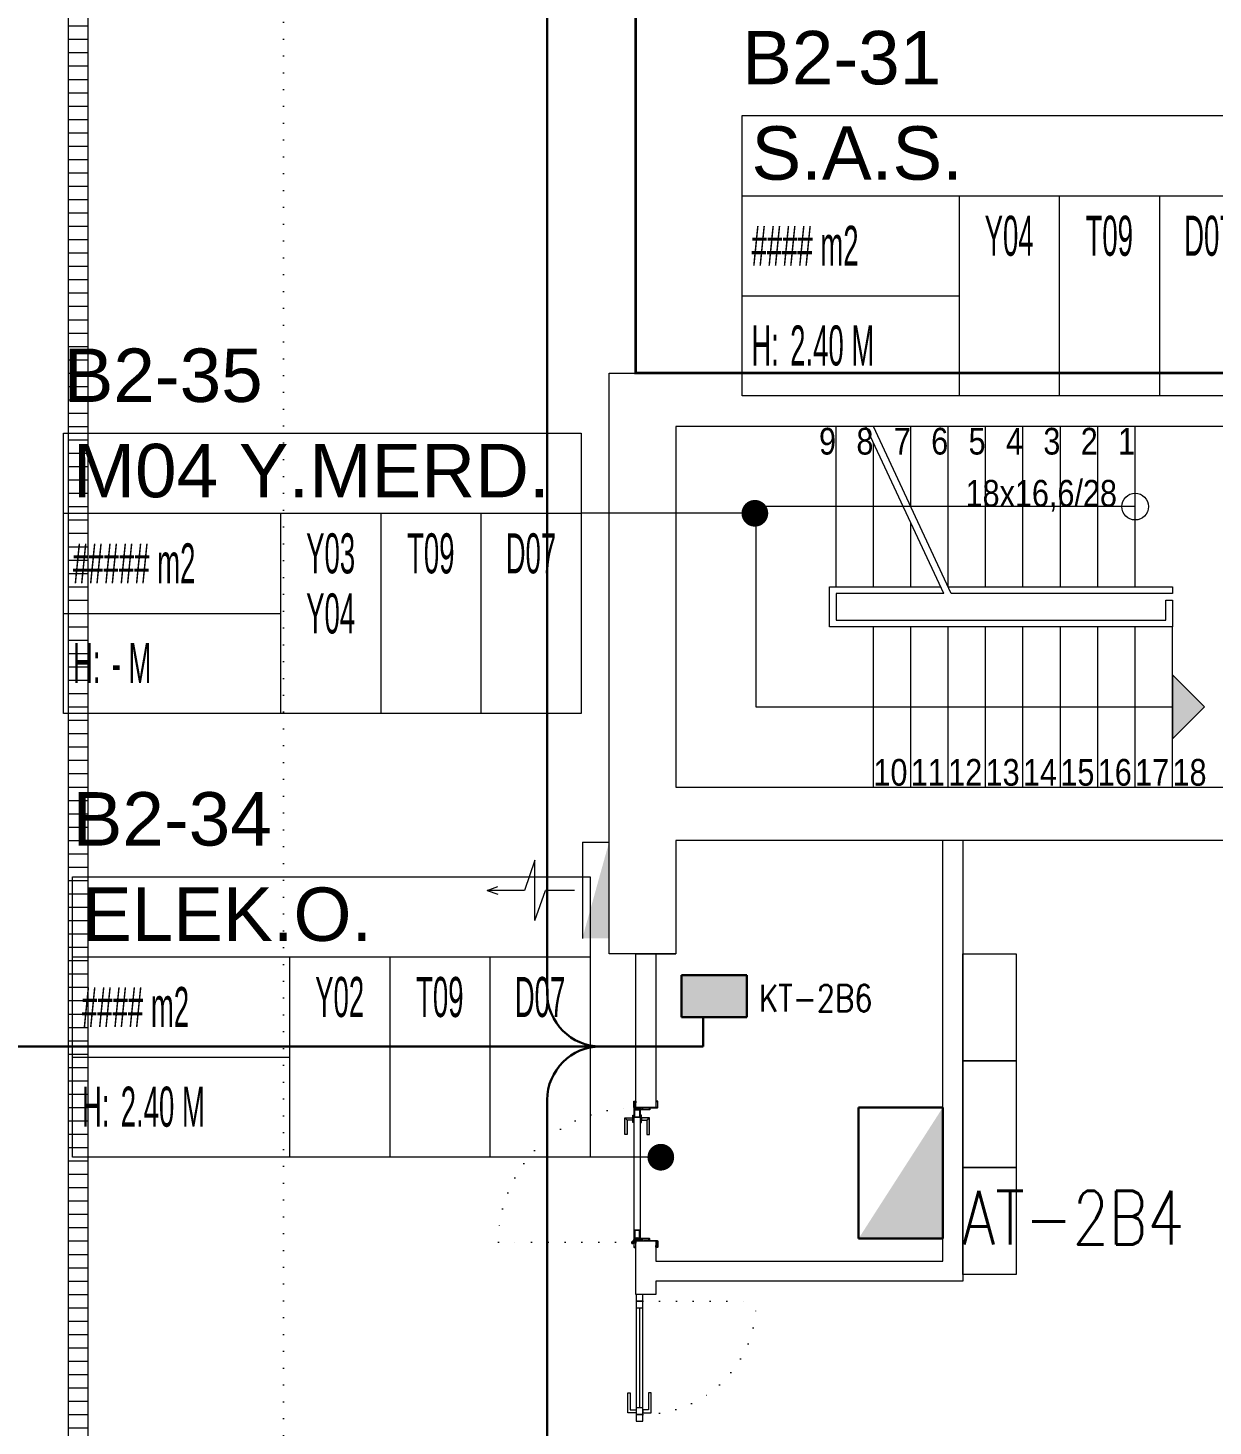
# Model space of a CAD drawing. Header units: metres. Extents: x -13194 to 152406, y -4219 to 19791.
# Drawn here: x 7985 to 8872, y 1691 to 2738 of the extents above; entities that cross this region are included whole.
import ezdxf
from ezdxf.enums import TextEntityAlignment as Align

# ---------------------------------------------------------------- set-up
doc = ezdxf.new("R2010")
doc.units = ezdxf.units.M
doc.header["$LTSCALE"] = 100
doc.header["$MEASUREMENT"] = 0
doc.linetypes.add('DOT2', pattern=[0.125, 0, -0.125])
doc.linetypes.add('HIDDEN', pattern=[0.375, 0.25, -0.125])
doc.layers.get('0').update_dxf_attribs({"color": 9, "lineweight": 9})
for name, color, linetype, lineweight in [('00', 9, 'Continuous', 9), ('01', 9, 'Continuous', 9), ('05', 9, 'Continuous', 9), ('05S', 9, 'Continuous', 9), ('06B', 9, 'Continuous', 9), ('06D', 9, 'Continuous', 9), ('10', 9, 'Continuous', 9), ('15', 9, 'Continuous', 9), ('19', 9, 'Continuous', 9), ('20', 9, 'DOT2', 9), ('21', 9, 'Continuous', 9), ('21_mahal200', 9, 'Continuous', 9), ('32-ekipman', 9, 'Continuous', 9), ('E-AYDINLATMA VE PRİZ PANOSU', 7, 'Continuous', 30), ('E-KOMBİNE ETANŞ PRİZ (2x1 FAZ+4x3 FAZ)', 7, 'Continuous', 30), ('E-KUVVET PANOSU (MCC)', 7, 'Continuous', 30)]:
    doc.layers.add(name, color=color, linetype=linetype, lineweight=lineweight)
doc.styles.add('Arial', font='arial.ttf', dxfattribs={"height": 2.5})
doc.styles.add('E-YAZI', font='txttw.shx')
doc.styles.add('MuuM_TEXT-STANDART', font='ARIALN.TTF')
doc.dimstyles.new('MuuM_DIM200', dxfattribs={"dimscale": 20, "dimtxt": 2, "dimasz": 1, "dimexe": 1, "dimexo": 1, "dimgap": 1, "dimtad": 1, "dimdec": 1, "dimrnd": 0.5, "dimdsep": 46, "dimtxsty": 'MuuM_TEXT-STANDART', "dimblk": 'ARCHTICK', "dimcen": 0, "dimdle": 0.15, "dimclrd": 256, "dimclre": 256, "dimclrt": 256, "dimadec": 0, "dimazin": 0, "dimtfac": 5, "dimtdec": 1, "dimtix": 1, "dimtmove": 2, "dimatfit": 3, "dimldrblk": 'DOT', "dimfxl": 3, "dimfxlon": 1, "dimtolj": 1, "dimlwd": -1, "dimlwe": -1, "dimarcsym": 0})

# ---------------------------------------------------------------- blocks, each defined once
blk = doc.blocks.new('100_KUVVET PANOSU (MCC)')
at = {"layer": 'E-KUVVET PANOSU (MCC)', "color": 4}
for p, q in [((-3.07, 3.95), (3.07, 3.95)), ((-3.07, 0), (-3.07, 3.95)), ((3.07, 3.95), (3.07, 0)), ((3.07, 0), (-3.07, 0))]:
    blk.add_line(p, q, dxfattribs=at)
blk.add_solid([(-3.07, 3.95), (3.07, 3.95), (-3.07, 0), (3.07, 0)], dxfattribs=at)
blk = doc.blocks.new('100_AYDINLATMA VE PRİZ PANOSU')
at = {"layer": 'E-AYDINLATMA VE PRİZ PANOSU', "color": 4}
for p, q in [((-3.072, 3.948), (3.072, 3.948)), ((-3.072, 0), (-3.072, 3.948)), ((3.072, 3.948), (3.072, 0)), ((3.072, 0), (-3.072, 0))]:
    blk.add_line(p, q, dxfattribs=at)
blk.add_solid([(3.072, 0), (-3.072, 0), (-3.072, 3.948)], dxfattribs=at)
blk = doc.blocks.new('2.bod.sitatik')
at = {"layer": '01'}
blk.add_lwpolyline([(8420, -6500), (8420, -6500), (8420, -6460), (8420, -6150), (9220, -6150), (9220, -6190), (8470, -6190), (8470, -6460), (9015, -6460), (9015, -6545), (9220, -6545), (9220, -6585), (8975, -6585), (8975, -6500), (8470, -6500), (8470, -6585), (8420, -6585), (8420, -6500)], dxfattribs=at)
blk = doc.blocks.new('p-işyeri')
at = {"color": 0, "const_width": 2}
blk.add_lwpolyline([(200, 0), (200, 700), (-200, 700), (-200, 0)], close=True, dxfattribs=at)
blk = doc.blocks.new('gr-p-birim')
blk.add_lwpolyline([(-0.5, -0.5), (0.5, -0.5), (0.5, 0.5), (-0.5, 0.5)], close=True)
blk = doc.blocks.new('p-M01-M02_merdiven-1050')
at = {"layer": '19'}
h = blk.add_hatch(color=256, dxfattribs=at)
h.dxf.hatch_style = 1
edge = h.paths.add_edge_path()
edge.add_arc((210, -344), 10, 270, 630)
h = blk.add_hatch(color=256, dxfattribs=at)
h.dxf.hatch_style = 1
h.paths.add_polyline_path([(84, -372), (36, -372), (60, -396)])
at = {"layer": '19', "linetype": 'Continuous'}
for points in [[(210, -344), (210, -120), (210, -60), (60, -60), (60, -372)], [(145, -200.7), (145, -120), (125, -120), (125, -120), (125, -367), (140, -367), (140, -372), (120, -372), (120, -367), (120, -115), (120, -115), (150, -115), (150, -198.4)], [(150, -120), (270, -120)], [(145, -200.7), (270, -142.4)], [(0, -148), (120, -148)], [(145, -206.3), (270, -148)], [(150, -148), (258, -148)], [(0, -176), (120, -176)], [(150, -176), (198, -176)], [(210, -176), (270, -176)], [(0, -204), (120, -204)], [(150, -204), (270, -204)], [(0, -232), (120, -232)], [(150, -232), (270, -232)], [(0, -260), (120, -260)], [(150, -260), (270, -260)], [(0, -288), (120, -288)], [(150, -288), (270, -288)], [(0, -316), (120, -316)], [(150, -316), (270, -316)], [(0, -344), (120, -344)], [(150, -344), (270, -344)], [(0, -372), (120, -372)]]:
    blk.add_lwpolyline(points, dxfattribs=at)
at = {"layer": '19'}
for points in [[(145, -206.3), (270, -148)], [(150, -204), (150, -372), (150, -372), (145, -372), (145, -372), (145, -206.3)]]:
    blk.add_lwpolyline(points, dxfattribs=at)
blk.add_lwpolyline([(84, -372), (36, -372), (60, -396)], close=True, dxfattribs=at)
blk.add_circle((210, -344), 10, dxfattribs=at)
blk = doc.blocks.new('p-m04 formül2a')
at = {"layer": '21', "style": 'MuuM_TEXT-STANDART'}
for s, p in [('9', (120, 249)), ('8', (148, 249)), ('7', (176, 249)), ('6', (204, 249)), ('5', (232, 249)), ('4', (260, 249)), ('3', (288, 249)), ('2', (316, 249)), ('1', (344, 249)), ('18x16,6/28', (330.4, 210))]:
    blk.add_text(s, height=20, dxfattribs=at).set_placement(p, align=Align.RIGHT)
for s, p in [('10', (148, 1)), ('11', (176, 1)), ('12', (204, 1)), ('13', (232, 1)), ('14', (260, 1)), ('15', (288, 1)), ('16', (316, 1)), ('17', (344, 1)), ('18', (372, 1))]:
    blk.add_text(s, height=20, dxfattribs=at).set_placement(p)
blk = doc.blocks.new('gr-p-barel kilitli kapı kolu')
at = {"layer": '05S'}
h = blk.add_hatch(color=256, dxfattribs=at)
h.paths.add_polyline_path([(1.3, 0.8), (-1.3, 0.8), (-1.3, 0.7), (1.3, 0.7)])
h.paths.add_polyline_path([(2.75, 0.7), (-2.75, 0.7), (-2.75, 0), (2.75, 0)])
h.paths.add_polyline_path([(-11.7, 4.9), (-11.7, 6.7), (0.9, 6.7), (0.9, 0.8), (-0.9, 0.8), (-0.9, 4.9)])
at = {"flags": 128}
for points in [[(-0.9, 0.8), (-0.9, 4.9), (-11.7, 4.9), (-11.7, 6.7), (0.9, 6.7), (0.9, 0.8)], [(-0.8, 5), (0.8, 6.6)]]:
    blk.add_lwpolyline(points, dxfattribs=at)
blk.add_lwpolyline([(-2.75, 0), (-2.75, 0.7), (2.75, 0.7), (2.75, 0)])
blk.add_lwpolyline([(-1.3, 0.7), (1.3, 0.7), (1.3, 0.8), (-1.3, 0.8)], close=True)
blk = doc.blocks.new('prf-scr2')
at = {"linetype": 'DOT2', "ltscale": 10}
blk.add_line((0, 0.2), (0, -1.1), dxfattribs=at)
for p, q in [((-0.1, -0.2), (0.1, -0.3)), ((0.1, -0.2), (-0.1, -0.2)), ((0.1, -0.3), (-0.1, -0.3)), ((-0.1, -0.3), (0.1, -0.4)), ((0.1, -0.4), (-0.1, -0.4)), ((0.1, -0.5), (-0.1, -0.4)), ((-0.1, -0.4), (0.1, -0.4)), ((0.1, -0.6), (-0.1, -0.5)), ((-0.1, -0.5), (0.1, -0.5)), ((-0.1, -0.6), (0.1, -0.7)), ((0.1, -0.6), (-0.1, -0.6)), ((-0.1, -0.6), (0.1, -0.6)), ((-0.1, -0.7), (0.1, -0.8)), ((0.1, -0.7), (-0.1, -0.7)), ((-0.1, -0.8), (0.1, -0.8)), ((0.1, -0.8), (-0.1, -0.8)), ((0.1, -0.2), (0, -0.1)), ((0, -0.2), (0.1, -0.2))]:
    blk.add_line(p, q)
blk.add_lwpolyline([(0.2, 0), (-0.2, 0), (-0.2, 0), (-0.1, -0.1), (0.1, -0.1), (0.2, 0), (0.2, 0)], close=True)
for points in [[(0.2, 0), (-0.2, 0)], [(-0.1, -0.1), (-0.1, -0.2), (-0.1, -0.2), (-0.1, -0.2), (-0.1, -0.2), (-0.1, -0.3), (-0.1, -0.3), (-0.1, -0.3), (-0.1, -0.3), (-0.1, -0.4), (-0.1, -0.4), (-0.1, -0.4), (-0.1, -0.4), (-0.1, -0.4), (-0.1, -0.5), (-0.1, -0.5), (-0.1, -0.5), (-0.1, -0.5), (-0.1, -0.5), (-0.1, -0.5), (-0.1, -0.6), (-0.1, -0.6), (-0.1, -0.6), (-0.1, -0.6), (-0.1, -0.6), (-0.1, -0.7), (-0.1, -0.7), (-0.1, -0.7), (-0.1, -0.7), (-0.1, -0.7), (-0.1, -0.8), (-0.1, -0.8), (-0.1, -0.8), (-0.1, -0.8), (0, -0.9), (0, -0.9), (0, -0.9), (0.1, -0.8), (0.1, -0.8), (0.1, -0.7), (0.1, -0.7), (0.1, -0.7), (0.1, -0.7), (0.1, -0.7), (0.1, -0.7), (0.1, -0.6), (0.1, -0.6), (0.1, -0.6), (0.1, -0.6), (0.1, -0.6), (0.1, -0.5), (0.1, -0.5), (0.1, -0.5), (0.1, -0.5), (0.1, -0.4), (0.1, -0.4), (0.1, -0.4), (0.1, -0.4), (0.1, -0.4), (0.1, -0.3), (0.1, -0.3), (0.1, -0.3), (0.1, -0.3), (0.1, -0.3), (0.1, -0.3), (0.1, -0.2), (0.1, -0.2), (0.1, -0.2), (0.1, -0.2), (0.1, -0.2), (0.1, -0.1)]]:
    blk.add_lwpolyline(points)
blk = doc.blocks.new('K-SAC-01')
at = {"layer": '10'}
for points in [[(-4.6, 16.2, -0.414214), (-4.5, 16.3), (-0.1, 16.3, -0.414214), (0, 16.2), (0, 5.9), (0.2, 5.9), (0.2, 16.2, 0.414214), (-0.1, 16.5), (-4.5, 16.5, 0.414214), (-4.8, 16.2), (-4.8, 15.3, 0.414214), (-4.5, 15), (-3.4, 15), (-3.4, 15.2), (-4.5, 15.2, -0.414214), (-4.6, 15.3)], [(0.2, 10.3, -0.414214), (0.5, 10.6), (1.5, 10.6, -0.414214), (1.8, 10.3), (1.8, 3.9, -0.414214), (1.5, 3.6, -0.414214), (1.2, 3.9), (1.2, 4.8), (0.2, 4.8), (0.2, -1.2, -0.414214), (-0.1, -1.5), (-4.5, -1.5, -0.414214), (-4.8, -1.2), (-4.8, -0.3, -0.414214), (-4.5, 0), (-3.4, 0), (-3.4, -0.2), (-4.5, -0.2, 0.414214), (-4.6, -0.3), (-4.6, -1.2, 0.414214), (-4.5, -1.3), (-0.1, -1.3, 0.414214), (0, -1.2), (0, 5), (1.4, 5), (1.4, 3.9, 0.414214), (1.5, 3.8, 0.414214), (1.6, 3.9), (1.6, 10.3, 0.414214), (1.5, 10.4), (0.5, 10.4, 0.414214), (0.4, 10.3), (0.4, 9.4), (0.2, 9.4)], [(99.8, 10.3, 0.414214), (99.5, 10.6), (98.5, 10.6, 0.414214), (98.2, 10.3), (98.2, 3.9, 0.414214), (98.5, 3.6, 0.414214), (98.8, 3.9), (98.8, 4.8), (99.8, 4.8), (99.8, -1.2, 0.414214), (100.1, -1.5), (104.5, -1.5, 0.414214), (104.8, -1.2), (104.8, -0.3, 0.414214), (104.5, 0), (103.4, 0), (103.4, -0.2), (104.5, -0.2, -0.414214), (104.6, -0.3), (104.6, -1.2, -0.414214), (104.5, -1.3), (100.1, -1.3, -0.414214), (100, -1.2), (100, 5), (98.6, 5), (98.6, 3.9, -0.414214), (98.5, 3.8, -0.414214), (98.4, 3.9), (98.4, 10.3, -0.414214), (98.5, 10.4), (99.5, 10.4, -0.414214), (99.6, 10.3), (99.6, 9.4), (99.8, 9.4)], [(104.6, 16.2, 0.414214), (104.5, 16.3), (100.1, 16.3, 0.414214), (100, 16.2), (100, 5.9), (99.8, 5.9), (99.8, 16.2, -0.414214), (100.1, 16.5), (104.5, 16.5, -0.414214), (104.8, 16.2), (104.8, 15.3, -0.414214), (104.5, 15), (103.4, 15), (103.4, 15.2), (104.5, 15.2, 0.414214), (104.6, 15.3)], [(-0.4, -2), (1, -1.4), (1, 1.5), (1.2, 1.5), (1.2, -1.5), (-0.3, -2.2, -14.796002)]]:
    blk.add_lwpolyline(points, format="xyb", close=True, dxfattribs=at)
for points in [[(98.8, 0.1), (98.8, 2.1), (99.1, 2.1), (99.1, 3.2), (1.5, 3.2), (1.5, 2.1), (1.8, 2.1), (1.8, 0.1), (1.5, 0.1), (1.5, 1.9), (1.2, 1.9), (1.2, 3.5), (99.4, 3.5), (99.4, 1.9), (99.1, 1.9), (99.1, 0.1)], [(98.8, 2.1), (98.8, 0.1), (99.4, 0.1), (99.4, -1.5), (1.2, -1.5), (1.2, 0.1), (1.8, 0.1), (1.8, 2.1), (2.1, 2.1), (2.1, -0.1), (1.5, -0.1), (1.5, -1.2), (99.1, -1.2), (99.1, -0.1), (98.5, -0.1), (98.5, 2.1), (98.8, 2.1)]]:
    blk.add_lwpolyline(points, dxfattribs=at)
for points in [[(2.1, 3), (8.1, 3), (8.1, -1), (2.1, -1)], [(2.4, 2.7), (7.8, 2.7), (7.8, -0.7), (2.4, -0.7)], [(98.5, 3), (92.5, 3), (92.5, -1), (98.5, -1)], [(98.2, 2.7), (92.8, 2.7), (92.8, -0.7), (98.2, -0.7)]]:
    blk.add_lwpolyline(points, close=True, dxfattribs=at)
blk.add_circle((-0.9, -2.5), 0.55, dxfattribs=at)
at = {"layer": '20', "linetype": 'HIDDEN'}
for points in [[(-0.2, -1.3), (-0.2, 0), (-1.7, 0), (-1.7, -1.3)], [(-0.4, -2), (-0.4, -0.2), (-1.5, -0.2), (-1.5, -2)]]:
    blk.add_lwpolyline(points, dxfattribs=at)
at = {"layer": '20'}
blk.add_lwpolyline([(-0.9, -2.5), (-0.9, -102.9)], dxfattribs=at)
blk.add_arc((-0.9, -2.5), 100.4, 270, 1.5131, dxfattribs=at)
at = {"layer": '06B'}
blk.add_blockref('gr-p-barel kilitli kapı kolu', (91.4, 3.5), dxfattribs=at)
at = {"layer": '06B', "xscale": -1, "rotation": 180}
blk.add_blockref('gr-p-barel kilitli kapı kolu', (91.4, -1.5), dxfattribs=at)
at = {"layer": '10', "xscale": -1, "rotation": 90}
blk.add_blockref('prf-scr2', (1.5, 1), dxfattribs=at)
at = {"layer": '10', "rotation": 270}
blk.add_blockref('prf-scr2', (99.1, 1.2), dxfattribs=at)
blk = doc.blocks.new('p-al-01')
at = {"layer": '06B'}
for points in [[(27, 4.3), (27, 10.6), (42, 10.6), (42, 8.7), (29.3, 8.7), (29.3, 8.7), (29.3, 4.3), (27, 4.3)], [(27, -0.7), (27, -6.9), (42, -6.9), (42, -5), (29.3, -5), (29.3, -5), (29.3, -0.7), (27, -0.7)]]:
    blk.add_lwpolyline(points, dxfattribs=at)
at = {"layer": '06D'}
for p, q in [((115.7, 4.3), (28.8, 4.3)), ((28.8, -0.7), (115.7, -0.7))]:
    blk.add_line(p, q, dxfattribs=at)
at = {"layer": '10'}
for points in [[(25.7, -0.7), (25.7, 4.3), (20.7, 4.3), (20.7, -0.7)], [(30.7, -0.7), (30.7, 4.3), (25.7, 4.3), (25.7, -0.7)], [(110.7, -0.7), (110.7, 4.3), (105.7, 4.3), (105.7, -0.7)], [(115.7, -0.7), (115.7, 4.3), (110.7, 4.3), (110.7, -0.7)]]:
    blk.add_lwpolyline(points, close=True, dxfattribs=at)
at = {"layer": '15'}
blk.add_lwpolyline([(105.7, 1.8), (30.7, 1.8)], dxfattribs=at)
at = {"layer": '20'}
blk.add_lwpolyline([(110.7, -0.7), (110.7, -85.7)], dxfattribs=at)
blk.add_arc((110.7, -0.7), 85, 180, 270, dxfattribs=at)
blk = doc.blocks.new('p-ızgara')
at = {"layer": '06D'}
h = blk.add_hatch(dxfattribs=at)
h.set_pattern_fill('_USER', color=252, scale=10, angle=180, style=0, pattern_type=0)
h.set_pattern_definition([(180, (20, -8630), (-1e-15, -10), [])])
h.paths.add_polyline_path([(8015, -4975), (8015, -8278.5), (8030, -8278.5), (8030, -4975)])
blk.add_lwpolyline([(8015, -4975), (8015, -8278.5), (8030, -8278.5), (8030, -4975)], close=True, dxfattribs=at)
blk = doc.blocks.new('YD-72-20')
at = {"linetype": 'Continuous'}
for p, q in [((0, 0.714), (-0.028, 0.634)), ((0, 0.714), (0.028, 0.634)), ((0, 0.434), (0, 0.714)), ((0.225, 0.355), (0, 0.434)), ((-0.225, 0.355), (0.225, 0.355)), ((-0.225, 0.355), (0, 0.276)), ((0, 0.058), (0, 0.276)), ((0.36, 0), (-0.36, 0)), ((0.36, 0), (0.36, -0.2))]:
    blk.add_line(p, q, dxfattribs=at)
blk.add_solid([(0.36, -0.2), (-0.36, 0), (-0.36, -0.2)])
blk = doc.blocks.new('A$C29B32992')
at = {"xscale": 100, "yscale": 100, "zscale": 100, "rotation": 90}
blk.add_blockref('YD-72-20', (8400, -8797.5), dxfattribs=at)
blk = doc.blocks.new('_ArchTick')
at = {"color": 0, "linetype": 'ByBlock', "const_width": 0.15}
blk.add_lwpolyline([(-0.5, -0.5), (0.5, 0.5)], dxfattribs=at)
blk = doc.blocks.new('_Dot')
at = {"color": 0, "linetype": 'ByBlock', "lineweight": -2}
blk.add_line((-0.5, 0), (-1, 0), dxfattribs=at)
at = {"color": 0, "linetype": 'ByBlock', "const_width": 0.5}
blk.add_lwpolyline([(-0.25, 0, 1), (0.25, 0, 1)], format="xyb", close=True, dxfattribs=at)
blk = doc.blocks.new('0_roomno2')
blk.add_lwpolyline([(19.375, -10.5), (0, -10.5), (0, 0), (19.375, 0)], close=True)
for points in [[(0, -3), (19.375, -3)], [(8.125, -3), (8.125, -10.5)], [(11.875, -3), (11.875, -10.5)], [(15.625, -3), (15.625, -10.5)], [(0, -6.75), (8.125, -6.75)]]:
    blk.add_lwpolyline(points)
at = {"style": 'MuuM_TEXT-STANDART', "width": 0.6}
blk.add_text('H:', height=1.5, dxfattribs=at).set_placement((0.35, -8.608), align=Align.MIDDLE_LEFT)
at = {"style": 'Arial'}
blk.add_attdef('ODANO', (0, 1.17), '', height=2, dxfattribs=at)
blk.add_attdef('MEKANADI', text='', height=2, dxfattribs=at).set_placement((0.35, -3), align=Align.BOTTOM_LEFT)
at = {"style": 'MuuM_TEXT-STANDART', "width": 0.6}
for tag, p in [('M2', (0.35, -4.875)), ('TEMIZTAVANYUKSEKLIGI', (1.8, -8.608))]:
    blk.add_attdef(tag, text='', height=1.5, dxfattribs=at).set_placement(p, align=Align.MIDDLE_LEFT)
for tag, p in [('YER01', (10, -4.5)), ('TAVAN01', (13.75, -4.5)), ('DUVAR01', (17.5, -4.5)), ('YER02', (10, -6.75)), ('TAVAN02', (13.75, -6.75)), ('DUVAR02', (17.5, -6.75)), ('YER03', (10, -9)), ('TAVAN03', (13.75, -9)), ('DUVAR03', (17.5, -9))]:
    blk.add_attdef(tag, text='', height=1.5, dxfattribs=at).set_placement(p, align=Align.MIDDLE_CENTER)
blk = doc.blocks.new('2.bod.Mimari')
at = {"layer": '00'}
for p, q in [((8440, -6700), (8440, -6585)), ((8440, -6585), (8455, -6585)), ((8455, -6585), (8455, -6700)), ((8455, -6585), (8470, -6585)), ((8455, -6700), (8440, -6700))]:
    blk.add_line(p, q, dxfattribs=at)
for points in [[(8440, -6830), (8440, -6830), (8440, -6800), (8455, -6800), (8455, -6815), (8670, -6815), (8670, -6500)], [(8685, -6500), (8685, -6830), (8455, -6830)], [(8455, -6830), (8455, -6840), (8440, -6840), (8440, -6830)]]:
    blk.add_lwpolyline(points, dxfattribs=at)
at = {"layer": '06D', "linetype": 'DOT2'}
blk.add_lwpolyline([(8176.12, -4350), (8176.12, -7755), (8176.12, -8105)], dxfattribs=at)
at = {"rotation": 90}
for name, p in [('p-M01-M02_merdiven-1050', (8470, -6460)), ('p-al-01', (8444.6, -6955.67))]:
    blk.add_blockref(name, p, dxfattribs=at)
blk.add_blockref('p-m04 formül2a', (8470, -6460))
at = {"xscale": -1, "rotation": 270}
blk.add_blockref('K-SAC-01', (8440, -6800), dxfattribs=at)
at = {"layer": '05', "xscale": -40, "yscale": 80}
for p in [(8705, -6625), (8705, -6705), (8705, -6785)]:
    blk.add_blockref('gr-p-birim', p, dxfattribs=at)
at = {"layer": '06D'}
blk.add_blockref('p-ızgara', (0, 0), dxfattribs=at)
at = {"layer": '06D', "color": 89, "linetype": 'HIDDEN', "true_color": 0x2e4d23, "rotation": 90}
blk.add_blockref('p-işyeri', (9140, -5950), dxfattribs=at)
at = {"layer": '21_mahal200'}
ref = blk.add_blockref('0_roomno2', (8519.63, -5957.15), dxfattribs=dict(at, xscale=20, yscale=20, zscale=20))
ref.add_attrib('ODANO', 'B2-31', (8519.63, -5933.75), dxfattribs={"layer": '0', "height": 40, "style": 'Arial'})
ref.add_attrib('MEKANADI', 'S.A.S.', dxfattribs={"layer": '0', "height": 40, "style": 'Arial'}).set_placement((8526.63, -6017.15), align=Align.BOTTOM_LEFT)
ref.add_attrib('M2', '#### m2', dxfattribs={"layer": '0', "height": 30, "style": 'MuuM_TEXT-STANDART', "width": 0.6}).set_placement((8526.63, -6054.65), align=Align.MIDDLE_LEFT)
ref.add_attrib('TEMIZTAVANYUKSEKLIGI', '2.40 M', dxfattribs={"layer": '0', "height": 30, "style": 'MuuM_TEXT-STANDART', "width": 0.6}).set_placement((8555.63, -6129.31), align=Align.MIDDLE_LEFT)
ref.add_attrib('YER01', 'Y04', dxfattribs={"layer": '0', "height": 30, "style": 'MuuM_TEXT-STANDART', "width": 0.6}).set_placement((8719.63, -6047.15), align=Align.MIDDLE_CENTER)
ref.add_attrib('TAVAN01', 'T09', dxfattribs={"layer": '0', "height": 30, "style": 'MuuM_TEXT-STANDART', "width": 0.6}).set_placement((8794.63, -6047.15), align=Align.MIDDLE_CENTER)
ref.add_attrib('DUVAR01', 'D07', dxfattribs={"layer": '0', "height": 30, "style": 'MuuM_TEXT-STANDART', "width": 0.6}).set_placement((8869.63, -6047.15), align=Align.MIDDLE_CENTER)
ref = blk.add_blockref('0_roomno2', (8011.49, -6195), dxfattribs=dict(at, xscale=20, yscale=20, zscale=20))
ref.add_attrib('ODANO', 'B2-35', (8011.49, -6171.6), dxfattribs={"layer": '0', "height": 40, "style": 'Arial'})
ref.add_attrib('MEKANADI', 'M04 Y.MERD.', dxfattribs={"layer": '0', "height": 40, "style": 'Arial'}).set_placement((8018.49, -6255), align=Align.BOTTOM_LEFT)
ref.add_attrib('M2', '##### m2', dxfattribs={"layer": '0', "height": 30, "style": 'MuuM_TEXT-STANDART', "width": 0.6}).set_placement((8018.49, -6292.5), align=Align.MIDDLE_LEFT)
ref.add_attrib('TEMIZTAVANYUKSEKLIGI', '- M', dxfattribs={"layer": '0', "height": 30, "style": 'MuuM_TEXT-STANDART', "width": 0.6}).set_placement((8047.49, -6367.16), align=Align.MIDDLE_LEFT)
ref.add_attrib('YER01', 'Y03', dxfattribs={"layer": '0', "height": 30, "style": 'MuuM_TEXT-STANDART', "width": 0.6}).set_placement((8211.49, -6285), align=Align.MIDDLE_CENTER)
ref.add_attrib('TAVAN01', 'T09', dxfattribs={"layer": '0', "height": 30, "style": 'MuuM_TEXT-STANDART', "width": 0.6}).set_placement((8286.49, -6285), align=Align.MIDDLE_CENTER)
ref.add_attrib('DUVAR01', 'D07', dxfattribs={"layer": '0', "height": 30, "style": 'MuuM_TEXT-STANDART', "width": 0.6}).set_placement((8361.49, -6285), align=Align.MIDDLE_CENTER)
ref.add_attrib('YER02', 'Y04', dxfattribs={"layer": '0', "height": 30, "style": 'MuuM_TEXT-STANDART', "width": 0.6}).set_placement((8211.49, -6330), align=Align.MIDDLE_CENTER)
ref = blk.add_blockref('0_roomno2', (8018.26, -6527.25), dxfattribs=dict(at, xscale=20, yscale=20, zscale=20))
ref.add_attrib('ODANO', 'B2-34', (8018.26, -6503.85), dxfattribs={"layer": '0', "height": 40, "style": 'Arial'})
ref.add_attrib('MEKANADI', 'ELEK.O.', dxfattribs={"layer": '0', "height": 40, "style": 'Arial'}).set_placement((8025.26, -6587.25), align=Align.BOTTOM_LEFT)
ref.add_attrib('M2', '#### m2', dxfattribs={"layer": '0', "height": 30, "style": 'MuuM_TEXT-STANDART', "width": 0.6}).set_placement((8025.26, -6624.75), align=Align.MIDDLE_LEFT)
ref.add_attrib('TEMIZTAVANYUKSEKLIGI', '2.40 M', dxfattribs={"layer": '0', "height": 30, "style": 'MuuM_TEXT-STANDART', "width": 0.6}).set_placement((8054.26, -6699.41), align=Align.MIDDLE_LEFT)
ref.add_attrib('YER01', 'Y02', dxfattribs={"layer": '0', "height": 30, "style": 'MuuM_TEXT-STANDART', "width": 0.6}).set_placement((8218.26, -6617.25), align=Align.MIDDLE_CENTER)
ref.add_attrib('TAVAN01', 'T09', dxfattribs={"layer": '0', "height": 30, "style": 'MuuM_TEXT-STANDART', "width": 0.6}).set_placement((8293.26, -6617.25), align=Align.MIDDLE_CENTER)
ref.add_attrib('DUVAR01', 'D07', dxfattribs={"layer": '0', "height": 30, "style": 'MuuM_TEXT-STANDART', "width": 0.6}).set_placement((8368.26, -6617.25), align=Align.MIDDLE_CENTER)
at = {"layer": '32-ekipman'}
blk.add_blockref('A$C29B32992', (0, 2260.12), dxfattribs=at)
at = {"layer": '21_mahal200'}
for points in [[(8529.2, -6255), (8398.99, -6255)], [(8458.77, -6737.25), (8285.18, -6737.25)]]:
    blk.add_leader(points, dimstyle='MuuM_DIM200', override={"dimasz": 1, "dimfxl": 10}, dxfattribs=at)

msp = doc.modelspace()

# ---------------------------------------------------------------- linework, layer by layer
at = {"layer": 'E-KOMBİNE ETANŞ PRİZ (2x1 FAZ+4x3 FAZ)', "color": 2}
for p, q in [((8373.7, 3414.5), (8373.7, 2015.7)), ((8490.5, 1997.6), (8490.5, 1975.7)), ((8408.6, 1975.7), (7696.9, 1975.7)), ((8490.5, 1975.7), (8413.7, 1975.7)), ((8373.7, 1935.7), (8373.7, 433.5))]:
    msp.add_line(p, q, dxfattribs=at)
for centre, start, end in [((8413.7, 2015.7), 180, 270), ((8413.7, 1935.7), 90, 180)]:
    msp.add_arc(centre, 40, start, end, dxfattribs=at)

# ---------------------------------------------------------------- block references
for name in ['2.bod.sitatik', '2.bod.Mimari']:
    msp.add_blockref(name, (0, 8630))
at = {"layer": 'E-AYDINLATMA VE PRİZ PANOSU', "xscale": 16, "yscale": 16, "zscale": 16, "rotation": 90}
msp.add_blockref('100_AYDINLATMA VE PRİZ PANOSU', (8670, 1880.9), dxfattribs=at)
at = {"layer": 'E-KUVVET PANOSU (MCC)', "xscale": 8, "yscale": 8, "zscale": 8}
msp.add_blockref('100_KUVVET PANOSU (MCC)', (8498.7, 1997.6), dxfattribs=at)

# ---------------------------------------------------------------- texts
at = {"layer": 'E-AYDINLATMA VE PRİZ PANOSU', "color": 4, "style": 'E-YAZI', "width": 0.8}
for s, height, p in [('KT-2B6', 20, (8532.3, 2001.9)), ('AT-2B4', 40, (8684.7, 1827.5))]:
    msp.add_text(s, height=height, dxfattribs=at).set_placement(p)

doc.saveas('drawing.dxf')
